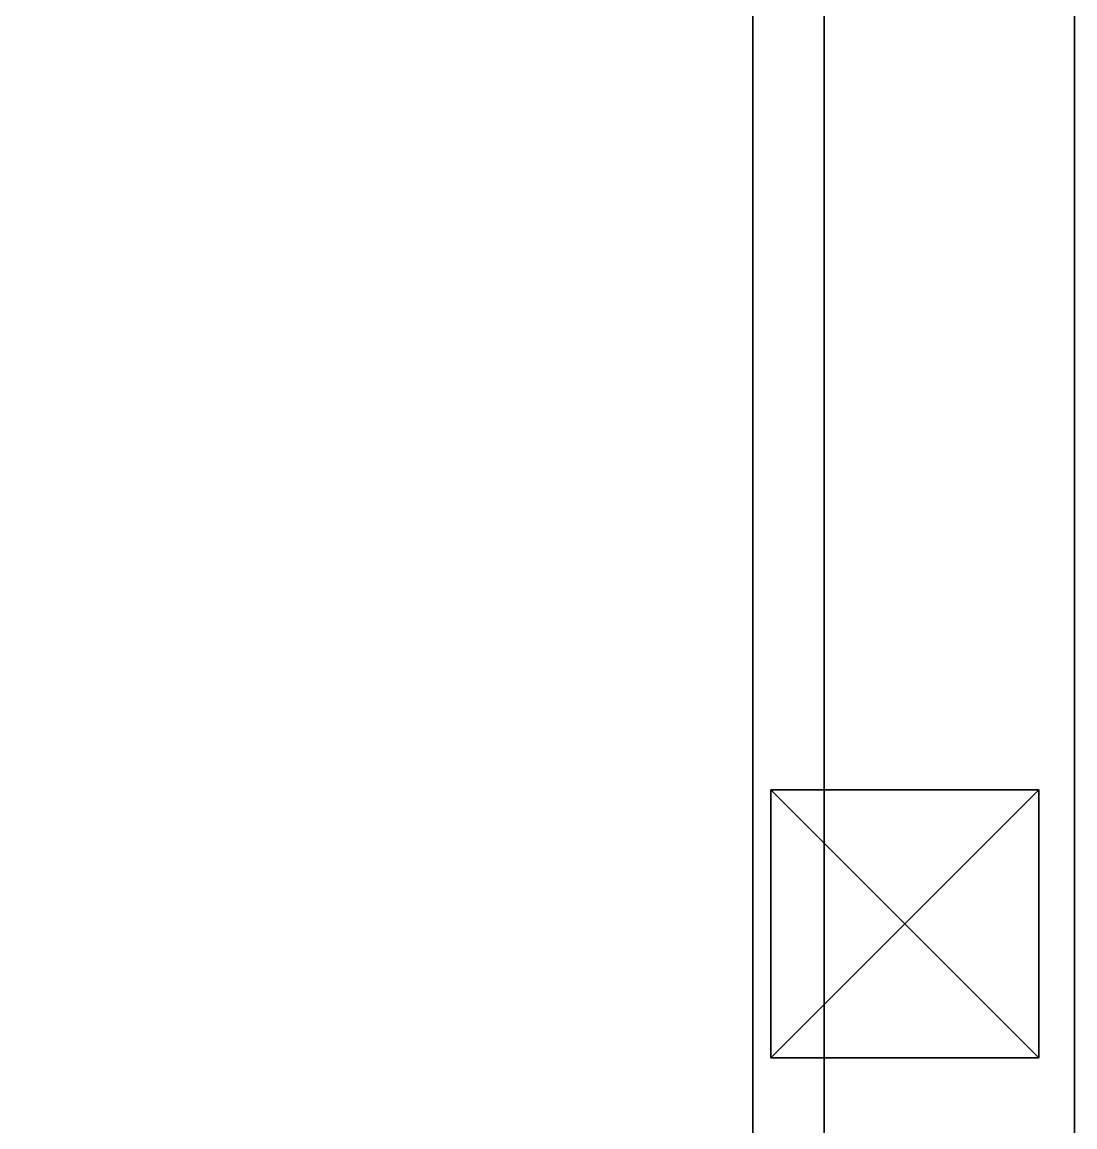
# Model space of a CAD drawing. Extents: x 0 to 6014, y -2463 to 0.
# Drawn here: x 3463.1 to 3522, y -1889.9 to -1828 of the extents above; entities that cross this region are included whole.
import ezdxf

# ---------------------------------------------------------------- set-up
doc = ezdxf.new("R2010")
doc.units = 0
for name, color, linetype in [('LAYER0', 7, 'CONTINUOUS'), ('LAYER1', 7, 'CONTINUOUS'), ('LAYER381', 7, 'CONTINUOUS'), ('LAYER480', 7, 'CONTINUOUS'), ('LAYER489', 7, 'CONTINUOUS'), ('LAYER494', 7, 'CONTINUOUS'), ('LAYER514', 7, 'CONTINUOUS'), ('LAYER519', 7, 'CONTINUOUS'), ('LAYER539', 7, 'CONTINUOUS'), ('LAYER544', 7, 'CONTINUOUS'), ('LAYER558', 253, 'CONTINUOUS')]:
    doc.layers.add(name, color=color, linetype=linetype)

msp = doc.modelspace()

# ---------------------------------------------------------------- linework, layer by layer
at = {"layer": 'LAYER0'}
for points, invisible_edges in [([(1510, -275), (4585, -10), (2107, -1850), (1510, -275)], 7), ([(1510, -10, 5), (2107, -1850, 5), (4585, -10, 5), (1510, -10, 5)], 3), ([(2107, -1850), (4585, -10), (2107, -2463), (2107, -1850)], 3), ([(2107, -2463), (4585, -10), (4585, -650), (2107, -2463)], 5), ([(4585, -10, 5), (2107, -1850, 5), (4585, -650, 5), (4585, -10, 5)], 3), ([(2107, -2463), (4585, -650), (6013.69, -2463), (2107, -2463)], 3), ([(2107, -1850, 5), (6013.69, -2463, 5), (4585, -650, 5), (2107, -1850, 5)], 7), ([(6013.69, -2463, 5), (2107, -1850, 5), (2107, -2463, 5), (6013.69, -2463, 5)], 1)]:
    msp.add_3dface(points, dxfattribs=dict(at, invisible_edges=invisible_edges))
at = {"layer": 'LAYER381', "invisible_edges": 1}
for points in [[(3612, -1703, 895), (2257, -2303, 895), (2257, -1703, 895), (3612, -1703, 895)], [(2257, -2303, 895), (3612, -1703, 895), (3612, -2303, 895), (2257, -2303, 895)], [(3612, -2303, 915), (2257, -1703, 915), (2257, -2303, 915), (3612, -2303, 915)], [(2257, -1703, 915), (3612, -2303, 915), (3612, -1703, 915), (2257, -1703, 915)]]:
    msp.add_3dface(points, dxfattribs=at)
at = {"layer": 'LAYER480', "invisible_edges": 1}
for points in [[(3071, -2033, 156), (3535, -1733, 156), (3535, -2033, 156), (3071, -2033, 156)], [(3535, -1733, 156), (3071, -2033, 156), (3071, -1733, 156), (3535, -1733, 156)], [(3071, -1733, 174), (3535, -2033, 174), (3535, -1733, 174), (3071, -1733, 174)], [(3535, -2033, 174), (3071, -1733, 174), (3071, -2033, 174), (3535, -2033, 174)]]:
    msp.add_3dface(points, dxfattribs=at)
at = {"layer": 'LAYER489', "invisible_edges": 1}
for points in [[(3504, -1733, 506), (3504, -1983, 181), (3504, -1983, 506), (3504, -1733, 506)], [(3504, -1983, 181), (3504, -1733, 506), (3504, -1733, 181), (3504, -1983, 181)], [(3522, -1733, 181), (3504, -1983, 181), (3504, -1733, 181), (3522, -1733, 181)], [(3504, -1983, 181), (3522, -1733, 181), (3522, -1983, 181), (3504, -1983, 181)], [(3522, -1983, 506), (3504, -1733, 506), (3504, -1983, 506), (3522, -1983, 506)], [(3504, -1733, 506), (3522, -1983, 506), (3522, -1733, 506), (3504, -1733, 506)], [(3522, -1733, 181), (3522, -1983, 506), (3522, -1983, 181), (3522, -1733, 181)], [(3522, -1983, 506), (3522, -1733, 181), (3522, -1733, 506), (3522, -1983, 506)]]:
    msp.add_3dface(points, dxfattribs=at)
at = {"layer": 'LAYER494', "invisible_edges": 1}
for points in [[(3098, -1969, 194.5), (3508, -1747, 194.5), (3508, -1969, 194.5), (3098, -1969, 194.5)], [(3508, -1747, 194.5), (3098, -1969, 194.5), (3098, -1747, 194.5), (3508, -1747, 194.5)], [(3098, -1747, 200.5), (3508, -1969, 200.5), (3508, -1747, 200.5), (3098, -1747, 200.5)], [(3508, -1969, 200.5), (3098, -1747, 200.5), (3098, -1969, 200.5), (3508, -1969, 200.5)], [(3508, -1969, 200.5), (3508, -1747, 194.5), (3508, -1747, 200.5), (3508, -1969, 200.5)], [(3508, -1747, 194.5), (3508, -1969, 200.5), (3508, -1969, 194.5), (3508, -1747, 194.5)]]:
    msp.add_3dface(points, dxfattribs=at)
at = {"layer": 'LAYER514', "invisible_edges": 1}
for points in [[(3504, -1733, 685.5), (3504, -1983, 558), (3504, -1983, 685.5), (3504, -1733, 685.5)], [(3504, -1983, 558), (3504, -1733, 685.5), (3504, -1733, 558), (3504, -1983, 558)], [(3522, -1733, 558), (3504, -1983, 558), (3504, -1733, 558), (3522, -1733, 558)], [(3504, -1983, 558), (3522, -1733, 558), (3522, -1983, 558), (3504, -1983, 558)], [(3522, -1983, 685.5), (3504, -1733, 685.5), (3504, -1983, 685.5), (3522, -1983, 685.5)], [(3504, -1733, 685.5), (3522, -1983, 685.5), (3522, -1733, 685.5), (3504, -1733, 685.5)], [(3522, -1733, 558), (3522, -1983, 685.5), (3522, -1983, 558), (3522, -1733, 558)], [(3522, -1983, 685.5), (3522, -1733, 558), (3522, -1733, 685.5), (3522, -1983, 685.5)]]:
    msp.add_3dface(points, dxfattribs=at)
at = {"layer": 'LAYER519', "invisible_edges": 1}
for points in [[(3098, -1969, 571.5), (3508, -1747, 571.5), (3508, -1969, 571.5), (3098, -1969, 571.5)], [(3508, -1747, 571.5), (3098, -1969, 571.5), (3098, -1747, 571.5), (3508, -1747, 571.5)], [(3098, -1747, 577.5), (3508, -1969, 577.5), (3508, -1747, 577.5), (3098, -1747, 577.5)], [(3508, -1969, 577.5), (3098, -1747, 577.5), (3098, -1969, 577.5), (3508, -1969, 577.5)], [(3508, -1969, 577.5), (3508, -1747, 571.5), (3508, -1747, 577.5), (3508, -1969, 577.5)], [(3508, -1747, 571.5), (3508, -1969, 577.5), (3508, -1969, 571.5), (3508, -1747, 571.5)]]:
    msp.add_3dface(points, dxfattribs=at)
at = {"layer": 'LAYER539', "invisible_edges": 1}
for points in [[(3504, -1733, 865), (3504, -1983, 737.5), (3504, -1983, 865), (3504, -1733, 865)], [(3504, -1983, 737.5), (3504, -1733, 865), (3504, -1733, 737.5), (3504, -1983, 737.5)], [(3522, -1733, 737.5), (3504, -1983, 737.5), (3504, -1733, 737.5), (3522, -1733, 737.5)], [(3504, -1983, 737.5), (3522, -1733, 737.5), (3522, -1983, 737.5), (3504, -1983, 737.5)], [(3522, -1983, 865), (3504, -1733, 865), (3504, -1983, 865), (3522, -1983, 865)], [(3504, -1733, 865), (3522, -1983, 865), (3522, -1733, 865), (3504, -1733, 865)], [(3522, -1733, 737.5), (3522, -1983, 865), (3522, -1983, 737.5), (3522, -1733, 737.5)], [(3522, -1983, 865), (3522, -1733, 737.5), (3522, -1733, 865), (3522, -1983, 865)]]:
    msp.add_3dface(points, dxfattribs=at)
at = {"layer": 'LAYER544', "invisible_edges": 1}
for points in [[(3098, -1969, 751), (3508, -1747, 751), (3508, -1969, 751), (3098, -1969, 751)], [(3508, -1747, 751), (3098, -1969, 751), (3098, -1747, 751), (3508, -1747, 751)], [(3098, -1747, 757), (3508, -1969, 757), (3508, -1747, 757), (3098, -1747, 757)], [(3508, -1969, 757), (3098, -1747, 757), (3098, -1969, 757), (3508, -1969, 757)], [(3508, -1969, 757), (3508, -1747, 751), (3508, -1747, 757), (3508, -1969, 757)], [(3508, -1747, 751), (3508, -1969, 757), (3508, -1969, 751), (3508, -1747, 751)]]:
    msp.add_3dface(points, dxfattribs=at)
at = {"layer": 'LAYER558'}
for points in [[(3505, -1871, 5), (3505, -1871, 20), (3520, -1871, 5), (3505, -1871, 5)], [(3520, -1871, 5), (3505, -1871, 20), (3520, -1871, 20), (3520, -1871, 5)], [(3520, -1871, 5), (3520, -1886, 5), (3505, -1871, 5), (3520, -1871, 5)], [(3505, -1871, 5), (3520, -1886, 5), (3505, -1886, 5), (3505, -1871, 5)], [(3505, -1871, 5), (3505, -1886, 5), (3505, -1871, 20), (3505, -1871, 5)], [(3505, -1871, 20), (3505, -1886, 5), (3505, -1886, 20), (3505, -1871, 20)], [(3505, -1871, 20), (3505, -1886, 20), (3520, -1871, 20), (3505, -1871, 20)], [(3520, -1871, 20), (3505, -1886, 20), (3520, -1886, 20), (3520, -1871, 20)], [(3520, -1871, 5), (3520, -1871, 20), (3520, -1886, 5), (3520, -1871, 5)], [(3520, -1886, 5), (3520, -1871, 20), (3520, -1886, 20), (3520, -1886, 5)], [(3520, -1886, 5), (3520, -1886, 20), (3505, -1886, 5), (3520, -1886, 5)], [(3505, -1886, 5), (3520, -1886, 20), (3505, -1886, 20), (3505, -1886, 5)]]:
    msp.add_3dface(points, dxfattribs=at)

# ---------------------------------------------------------------- meshes
at = {"layer": 'LAYER1'}
mesh = msp.add_polymesh((11, 2), dxfattribs=at)
for k, corner in enumerate([(2257, -1700, 2554), (2257, -2463, 2554), (150, -1700, 2554), (2257, -1700, 2554), (150, -170, 2554), (150, -1700, 2554), (933, -170, 2554), (150, -170, 2554), (933, -430, 2554), (933, -170, 2554), (1658, -430, 2554), (933, -430, 2554), (1658, -160, 2554), (1658, -430, 2554), (4428, -160, 2554), (1658, -160, 2554), (4428, -800, 2554), (4428, -160, 2554), (6013.688, -800, 2554), (4428, -800, 2554), (6013.688, -650, 2554), (4578, -650, 2554)]):
    mesh.set_mesh_vertex(divmod(k, 2), corner)

doc.saveas('drawing.dxf')
